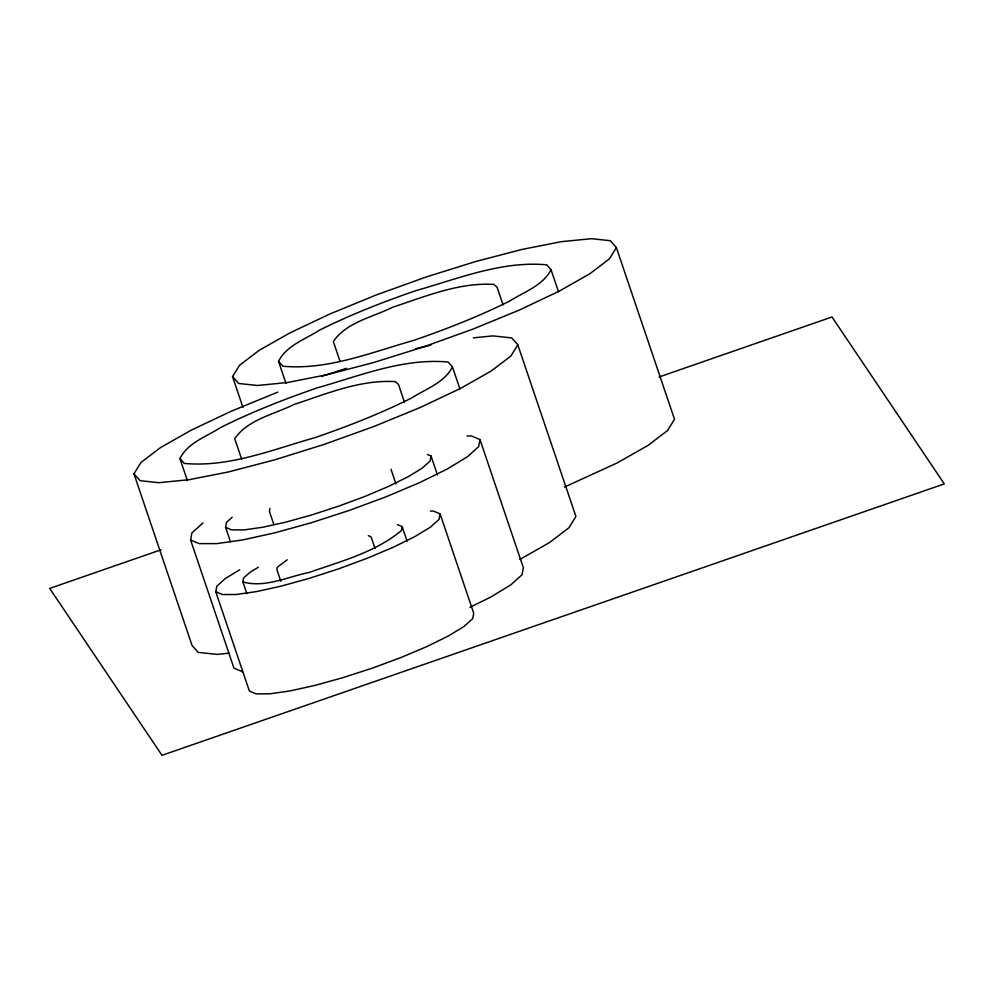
<?xml version="1.0" encoding="UTF-8"?>
<svg xmlns="http://www.w3.org/2000/svg" width="994" height="994" viewBox="0 0 994 994"><rect width="100%" height="100%" fill="white"/><g stroke="black" fill="none" stroke-linecap="round" stroke-linejoin="round"><path stroke-width="1.49" d="M269.896 508.419L269.436 511.525L273.872 524.633M242.486 671.758L233.95 668.117L190.587 539.99L191.917 532.933L203.024 522.931M230.509 541.879L225.588 527.317L226.533 522.31L232.161 517.228M430.414 511.065L433.483 511.053L440.093 513.873L473.716 613.199L472.684 618.666L464.074 626.419L448.48 635.924L426.973 646.535L400.992 657.519L372.328 668.142L342.93 677.659L314.8 685.45L289.85 690.967L269.796 693.824L255.98 693.849L249.37 691.029L215.748 591.716L216.791 586.236L225.389 578.483L239.691 569.773M246.835 593.567L242.884 581.888L243.617 577.999L249.73 572.494L258.341 567.251M397.476 524.621L402.16 526.621L401.439 530.51C375.297 552.378 340.917 561.275 309.308 572.395C287.9 576.719 264.677 588.262 242.884 581.888M427.42 454.482L431.061 456.022L430.116 461.042L422.226 468.137L407.95 476.847L388.244 486.563L364.45 496.627L338.196 506.344L311.271 515.078L285.502 522.21L262.652 527.255L244.288 529.877L231.639 529.901L225.588 527.317M440.093 513.873L439.062 519.353L430.464 527.106L414.871 536.611L393.351 547.209L367.37 558.193L338.706 568.817L309.308 578.346L281.178 586.125L256.228 591.641L236.174 594.511L222.37 594.536L215.748 591.716M467.006 435.956L471.467 435.944L479.99 439.584L478.661 446.641L467.553 456.644L447.449 468.907L419.679 482.587L386.169 496.764L349.192 510.456L311.271 522.745L274.978 532.796L242.809 539.904L216.928 543.606L199.123 543.631L190.587 539.99M229.042 653.195L216.965 654.387L198.191 652.375L192.066 645.504L133.954 473.815L140.912 462.545L160.469 447.635L191.308 430.129L231.304 411.193L277.761 392.133M187.369 480.549L179.926 458.532C187.965 442.653 206.503 436.602 220.643 427.519C251.842 411.901 284.371 399.19 317.334 387.834C359.778 375.894 403.303 357.865 448.108 362.04L452.456 366.923L459.899 388.927M242.971 407.416L232.546 376.602L239.492 365.332L259.061 350.422L289.888 332.915L329.896 313.98L376.353 294.92L426.078 277.028L475.691 261.521L521.825 249.469L561.312 241.679L591.48 238.684L610.266 240.697L616.379 247.568L674.504 419.257L667.546 430.526L647.976 445.436L617.15 462.943L564.468 487.072M285.961 383.324L278.519 361.319C286.558 345.44 305.096 339.389 319.236 330.306C350.435 314.688 382.963 301.977 415.927 290.621C458.358 278.68 501.883 260.652 546.7 264.826L551.049 269.709L558.491 291.714M452.456 366.923C444.417 382.802 425.867 388.853 411.727 397.935C380.528 413.554 348.012 426.264 315.048 437.621C272.604 449.561 229.08 467.59 184.275 463.415L179.926 458.532M551.049 269.709C543.01 285.589 524.459 291.64 510.32 300.722C479.12 316.34 446.592 329.051 413.628 340.408C371.197 352.348 327.672 370.377 282.855 366.202L278.519 361.319M473.281 337.848L492.887 335.897L511.674 337.91L517.799 344.781L510.841 356.063L491.272 370.961L460.446 388.468L420.437 407.403L373.993 426.463L324.255 444.355L274.642 459.862L228.521 471.926L189.022 479.704L158.854 482.699L140.079 480.686L133.954 473.815M616.379 247.568L609.434 258.85L589.864 273.748L559.038 291.254L519.03 310.19L472.585 329.25L422.848 347.142L373.235 362.648L327.101 374.701L287.614 382.491L257.446 385.486L238.659 383.473L232.546 376.602M287.278 559.796L277.239 567.239L276.879 569.649L280.83 581.328M519.899 559.398L549.384 542.649L568.953 527.739L575.911 516.47L517.799 344.781M469.988 607.297L490.812 597.034L510.928 584.77L522.024 574.768L523.353 567.711L479.99 439.584M321.808 376.279L346.459 368.314M161.04 549.781L49.7 588.411L161.997 755.316L944.3 483.904L832.003 316.987L659.134 376.962M415.79 348.621L430.824 345.179M368.289 535.654L371.135 536.946L375.098 548.626M503.063 304.897L497.099 287.291L493.931 284.421C458.979 282.259 425.27 296.547 392.605 307.258C372.961 317.086 346.024 322.367 333.338 341.563L339.799 360.636M431.061 456.022L437.459 474.958M404.471 402.123L398.507 384.504L395.339 381.634C360.387 379.472 326.678 393.773 294.013 404.471C274.369 414.299 247.431 419.58 234.746 438.776L241.704 459.315M391.04 469.342L395.96 483.904M402.16 526.621L407.105 541.233"/></g></svg>
